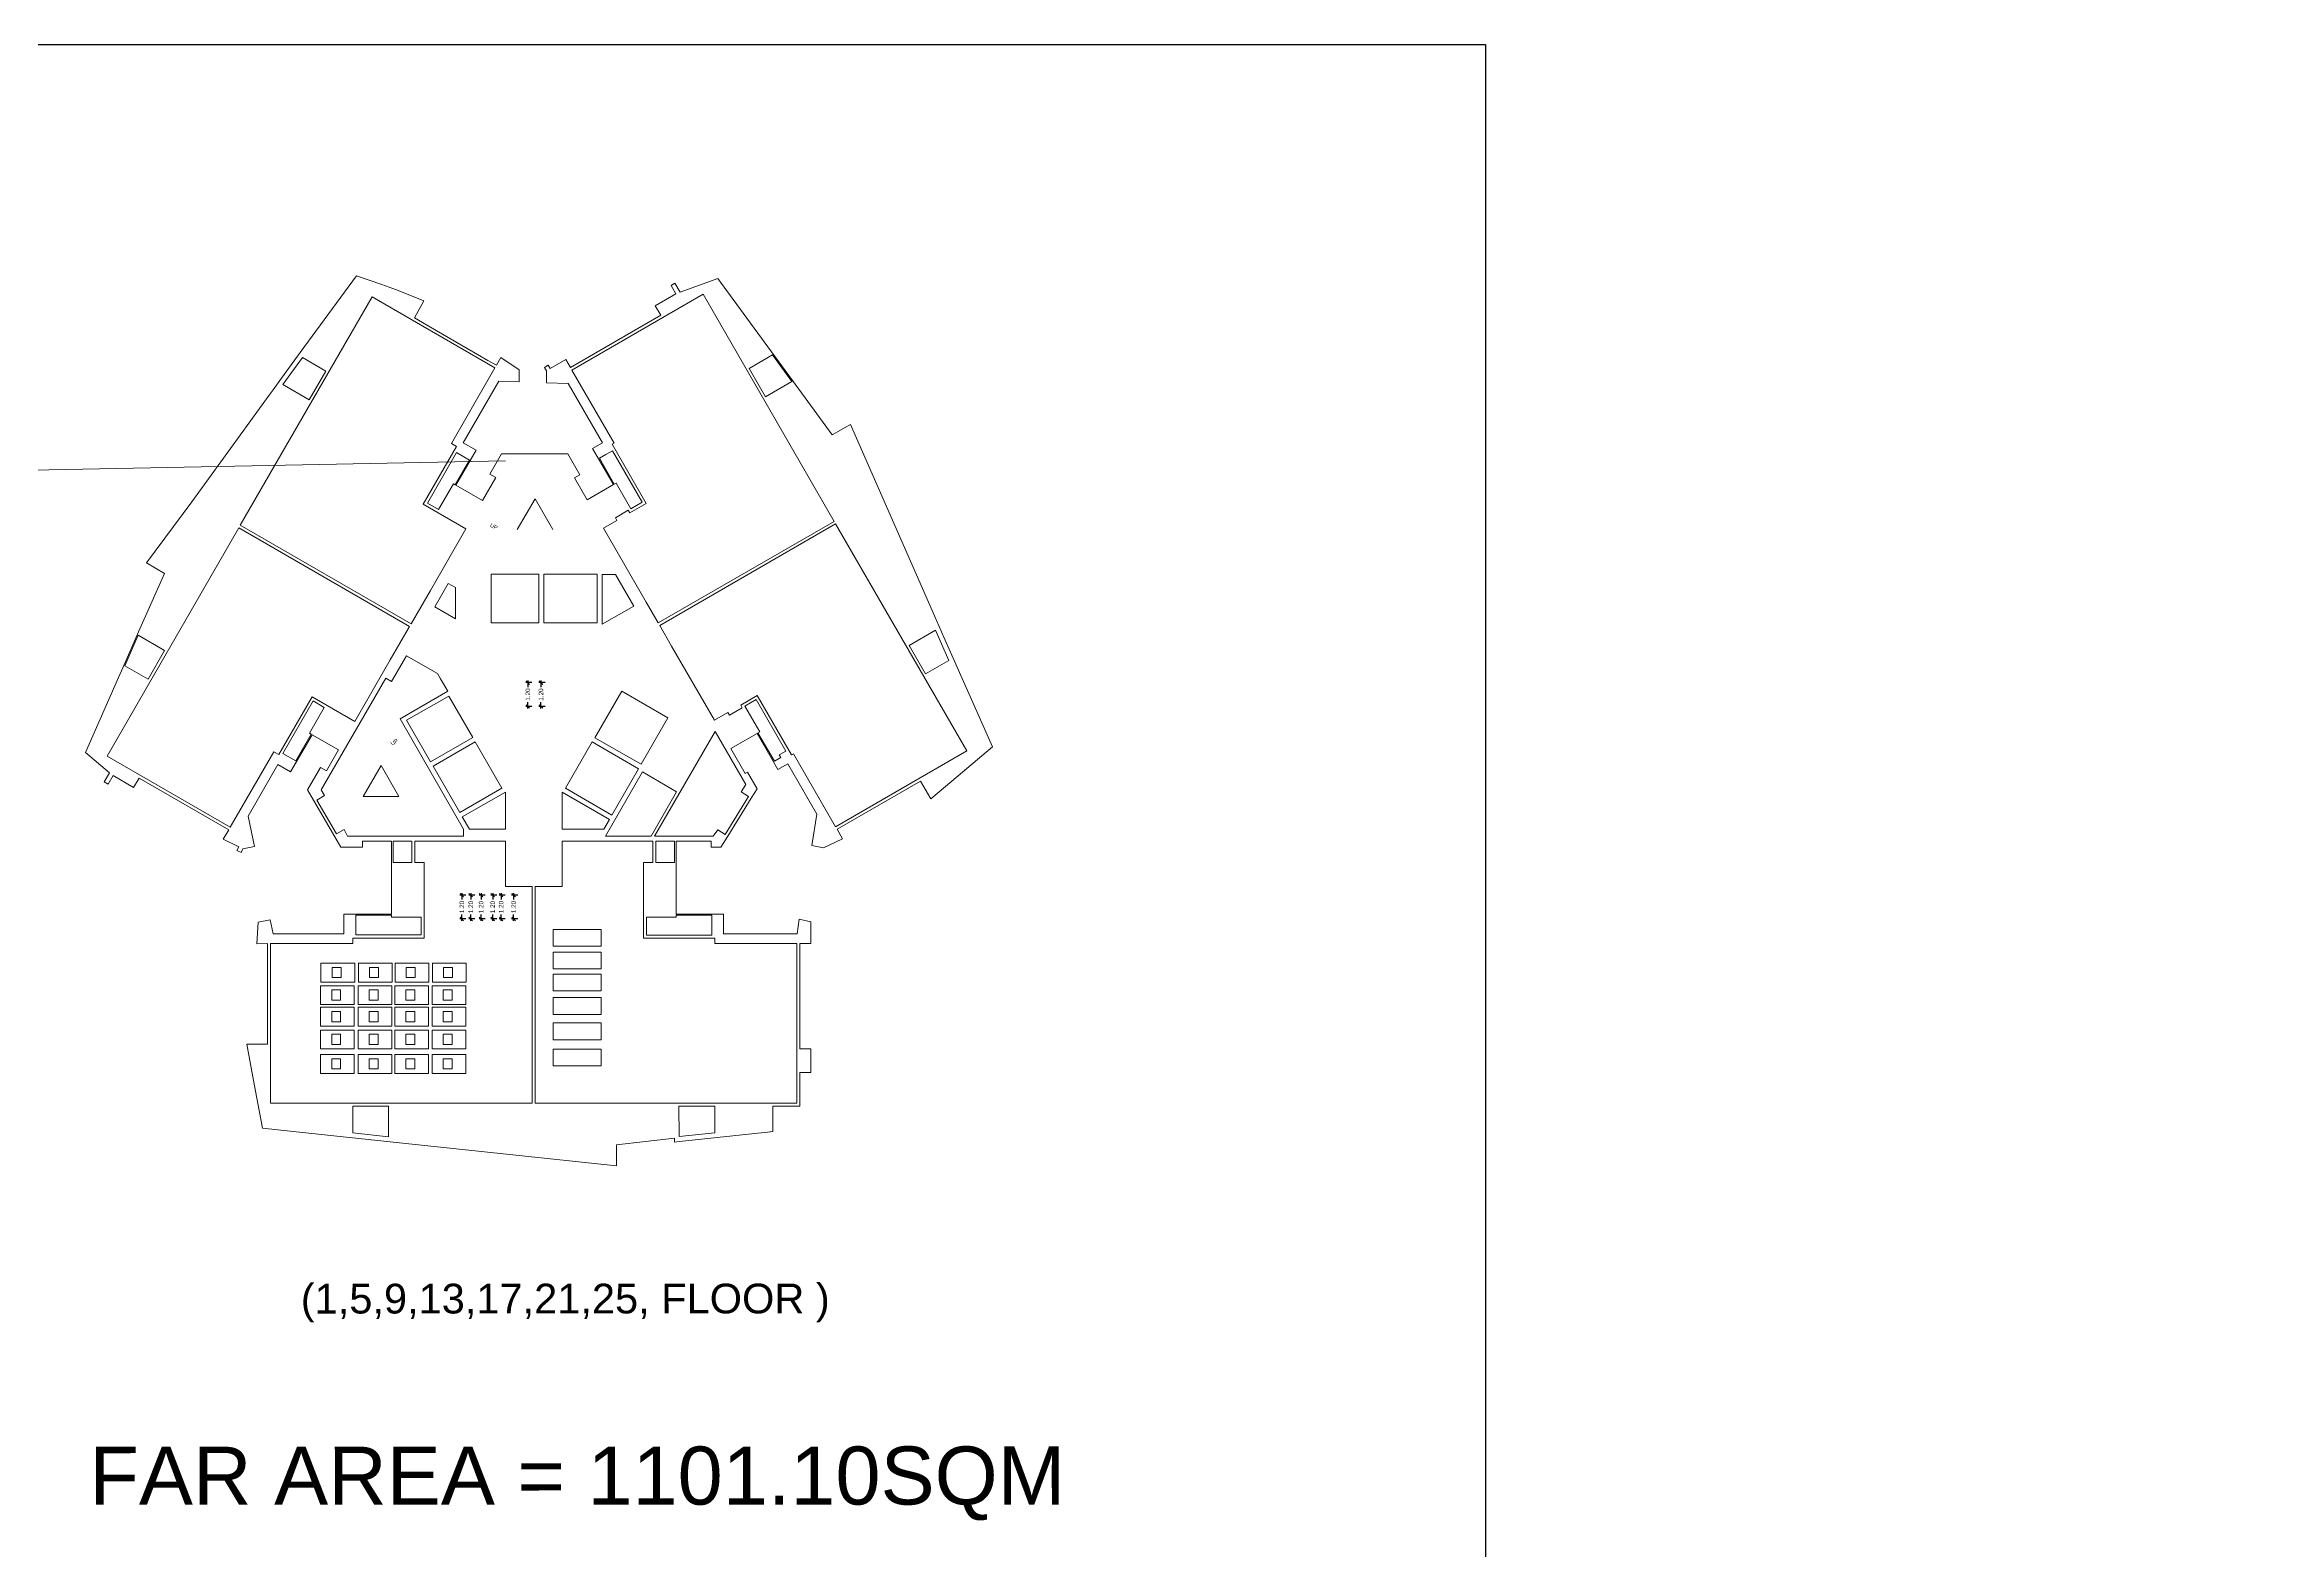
# Model space of a CAD drawing. Header units: metres. Extents: x 256329 to 886268, y -249371 to 355.
# Drawn here: x 281787.7 to 281900.1, y -54.1 to 21.8 of the extents above; entities that cross this region are included whole.
import ezdxf

# ---------------------------------------------------------------- set-up
doc = ezdxf.new("R2010")
doc.units = ezdxf.units.M
doc.header["$MEASUREMENT"] = 0
doc.header["$PDMODE"] = 35
doc.linetypes.add('CONTINOUS', pattern=[0])
doc.linetypes.add('DASHED', pattern=[0.75, 0.5, -0.25])
doc.layers.get('0').update_dxf_attribs({"lineweight": 18})
doc.layers.get('Defpoints').update_dxf_attribs({"lineweight": 20})
doc.layers.add('A_TEXT', color=4, linetype='Continuous', lineweight=0, transparency=0.3)
doc.layers.add('BLK_1_FLR_6_BATH', color=3, linetype='Continuous', plot=False)
for name, color, linetype, true_color in [('BLK_1_FLR_6_BLT_UP_AREA', 7, 'Continuous', 0x995f4c), ('BLK_1_FLR_6_BLT_UP_AREA_DEDUCT', 7, 'Continuous', 0x995f4c), ('SPA COMMENT', 7, 'Continuous', 0xeb0505)]:
    doc.layers.add(name, color=color, linetype=linetype, true_color=true_color)
for name, color, linetype in [('BLK_1_FLR_6_CARPET_AREA', 34, 'Continuous'), ('BLK_1_FLR_6_EXIT_WIDTH_STAIR', 7, 'Continuous'), ('BLK_1_FLR_6_FAR_AREA_DEDUCT', 7, 'Continuous'), ('BLK_1_FLR_6_LIFT_3', 7, 'Continuous'), ('BLK_1_FLR_6_LIFT_5', 7, 'Continuous'), ('BLK_1_FLR_6_LIFT_6', 7, 'Continuous'), ('BLK_1_FLR_6_WATER_CLOSET', 2, 'Continuous')]:
    doc.layers.add(name, color=color, linetype=linetype)
for name, color, linetype, lineweight in [('BLK_1_FLR_6_EXIT_WIDTH_DOOR', 7, 'Continuous', 0), ('BLK_1_FLR_6_LIFT_1', 1, 'Continuous', 0), ('BLK_1_FLR_6_LIFT_2', 1, 'DASHED', 9), ('BLK_1_FLR_6_LIFT_4', 7, 'Continuous', 0), ('BLK_1_FLR_6_UNITFA', 7, 'Continuous', 0)]:
    doc.layers.add(name, color=color, linetype=linetype, lineweight=lineweight)
doc.styles.add('Arial', font='arial.ttf')
doc.styles.get("Standard").update_dxf_attribs({"font": 'arial.ttf'})
doc.dimstyles.new('METRIC DIM', dxfattribs={"dimtxt": 0.23, "dimasz": 0.18, "dimexe": 0.1, "dimexo": 0.1, "dimgap": 0.09, "dimtad": 0, "dimzin": 0, "dimdsep": 46, "dimtxsty": 'Standard', "dimblk": 'OBLIQUE', "dimcen": 0, "dimdle": 0.1, "dimclrd": 147, "dimclre": 147, "dimclrt": 7, "dimadec": 0, "dimazin": 0, "dimtfac": 1, "dimtofl": 0, "dimtmove": 0, "dimatfit": 2, "dimfxl": 0.125, "dimtolj": 1, "dimtzin": 0, "dimarcsym": 0})

# ---------------------------------------------------------------- blocks, each defined once
blk = doc.blocks.new('_Oblique')
at = {"color": 0, "linetype": 'ByBlock', "lineweight": -2}
blk.add_line((-0.5, -0.5), (0.5, 0.5), dxfattribs=at)
blk = doc.blocks.new('*D177')
at = {"layer": 'BLK_1_FLR_6_EXIT_WIDTH_STAIR', "color": 147, "lineweight": -2, "transparency": 16777216}
for p, q in [((281812.238541, -10.333106), (281811.931478, -10.333106)), ((281812.031478, -10.233106), (281812.031478, -10.556406)), ((281812.238541, -11.534706), (281811.931478, -11.534706)), ((281812.031478, -11.634706), (281812.031478, -11.311406))]:
    blk.add_line(p, q, dxfattribs=at)
at = {"layer": 'Defpoints', "color": 0, "transparency": 16777216}
for p in [(281812.338541, -10.333106), (281812.031478, -11.534706), (281812.338541, -11.534706)]:
    blk.add_point(p, dxfattribs=at)
at = {"layer": 'BLK_1_FLR_6_EXIT_WIDTH_STAIR', "color": 147, "lineweight": -2, "transparency": 16777216, "xscale": 0.18, "yscale": 0.18, "zscale": 0.18}
for p, rotation in [((281812.031478, -10.333106), 90), ((281812.031478, -11.534706), 270)]:
    blk.add_blockref('_Oblique', p, dxfattribs=dict(at, rotation=rotation))
at = {"layer": 'BLK_1_FLR_6_EXIT_WIDTH_STAIR', "color": 7, "transparency": 16777216, "insert": (281812.031478, -10.933906), "char_height": 0.23, "attachment_point": 5, "rotation": 90}
blk.add_mtext('\\A1;1.20', dxfattribs=at)
blk = doc.blocks.new('*D178')
at = {"layer": 'BLK_1_FLR_6_EXIT_WIDTH_DOOR', "color": 147, "lineweight": -2, "transparency": 16777216}
for p, q in [((281811.518799, -21.046739), (281811.211736, -21.046739)), ((281811.311736, -20.946739), (281811.311736, -21.270039)), ((281811.518799, -22.248339), (281811.211736, -22.248339)), ((281811.311736, -22.348339), (281811.311736, -22.025039))]:
    blk.add_line(p, q, dxfattribs=at)
at = {"layer": 'Defpoints', "color": 0, "transparency": 16777216}
for p in [(281811.618799, -21.046739), (281811.311736, -22.248339), (281811.618799, -22.248339)]:
    blk.add_point(p, dxfattribs=at)
at = {"layer": 'BLK_1_FLR_6_EXIT_WIDTH_DOOR', "color": 147, "lineweight": -2, "transparency": 16777216, "xscale": 0.18, "yscale": 0.18, "zscale": 0.18}
for p, rotation in [((281811.311736, -21.046739), 90), ((281811.311736, -22.248339), 270)]:
    blk.add_blockref('_Oblique', p, dxfattribs=dict(at, rotation=rotation))
at = {"layer": 'BLK_1_FLR_6_EXIT_WIDTH_DOOR', "color": 7, "transparency": 16777216, "insert": (281811.311736, -21.647539), "char_height": 0.23, "attachment_point": 5, "rotation": 90}
blk.add_mtext('\\A1;1.20', dxfattribs=at)
blk = doc.blocks.new('*D179')
at = {"layer": 'BLK_1_FLR_6_EXIT_WIDTH_DOOR', "color": 147, "lineweight": -2, "transparency": 16777216}
for p, q in [((281810.892948, -21.046739), (281810.585885, -21.046739)), ((281810.685885, -20.946739), (281810.685885, -21.270039)), ((281810.892948, -22.248339), (281810.585885, -22.248339)), ((281810.685885, -22.348339), (281810.685885, -22.025039))]:
    blk.add_line(p, q, dxfattribs=at)
at = {"layer": 'Defpoints', "color": 0, "transparency": 16777216}
for p in [(281810.992948, -21.046739), (281810.685885, -22.248339), (281810.992948, -22.248339)]:
    blk.add_point(p, dxfattribs=at)
at = {"layer": 'BLK_1_FLR_6_EXIT_WIDTH_DOOR', "color": 147, "lineweight": -2, "transparency": 16777216, "xscale": 0.18, "yscale": 0.18, "zscale": 0.18}
for p, rotation in [((281810.685885, -21.046739), 90), ((281810.685885, -22.248339), 270)]:
    blk.add_blockref('_Oblique', p, dxfattribs=dict(at, rotation=rotation))
at = {"layer": 'BLK_1_FLR_6_EXIT_WIDTH_DOOR', "color": 7, "transparency": 16777216, "insert": (281810.685885, -21.647539), "char_height": 0.23, "attachment_point": 5, "rotation": 90}
blk.add_mtext('\\A1;1.20', dxfattribs=at)
blk = doc.blocks.new('*D180')
at = {"layer": 'BLK_1_FLR_6_EXIT_WIDTH_DOOR', "color": 147, "lineweight": -2, "transparency": 16777216}
for p, q in [((281810.465966, -21.046739), (281810.158902, -21.046739)), ((281810.258902, -20.946739), (281810.258902, -21.270039)), ((281810.465966, -22.248339), (281810.158902, -22.248339)), ((281810.258902, -22.348339), (281810.258902, -22.025039))]:
    blk.add_line(p, q, dxfattribs=at)
at = {"layer": 'Defpoints', "color": 0, "transparency": 16777216}
for p in [(281810.565966, -21.046739), (281810.258902, -22.248339), (281810.565966, -22.248339)]:
    blk.add_point(p, dxfattribs=at)
at = {"layer": 'BLK_1_FLR_6_EXIT_WIDTH_DOOR', "color": 147, "lineweight": -2, "transparency": 16777216, "xscale": 0.18, "yscale": 0.18, "zscale": 0.18}
for p, rotation in [((281810.258902, -21.046739), 90), ((281810.258902, -22.248339), 270)]:
    blk.add_blockref('_Oblique', p, dxfattribs=dict(at, rotation=rotation))
at = {"layer": 'BLK_1_FLR_6_EXIT_WIDTH_DOOR', "color": 7, "transparency": 16777216, "insert": (281810.258902, -21.647539), "char_height": 0.23, "attachment_point": 5, "rotation": 90}
blk.add_mtext('\\A1;1.20', dxfattribs=at)
blk = doc.blocks.new('*D181')
at = {"layer": 'BLK_1_FLR_6_EXIT_WIDTH_DOOR', "color": 147, "lineweight": -2, "transparency": 16777216}
for p, q in [((281809.881058, -21.046739), (281809.573995, -21.046739)), ((281809.673995, -20.946739), (281809.673995, -21.270039)), ((281809.881058, -22.248339), (281809.573995, -22.248339)), ((281809.673995, -22.348339), (281809.673995, -22.025039))]:
    blk.add_line(p, q, dxfattribs=at)
at = {"layer": 'Defpoints', "color": 0, "transparency": 16777216}
for p in [(281809.981058, -21.046739), (281809.673995, -22.248339), (281809.981058, -22.248339)]:
    blk.add_point(p, dxfattribs=at)
at = {"layer": 'BLK_1_FLR_6_EXIT_WIDTH_DOOR', "color": 147, "lineweight": -2, "transparency": 16777216, "xscale": 0.18, "yscale": 0.18, "zscale": 0.18}
for p, rotation in [((281809.673995, -21.046739), 90), ((281809.673995, -22.248339), 270)]:
    blk.add_blockref('_Oblique', p, dxfattribs=dict(at, rotation=rotation))
at = {"layer": 'BLK_1_FLR_6_EXIT_WIDTH_DOOR', "color": 7, "transparency": 16777216, "insert": (281809.673995, -21.647539), "char_height": 0.23, "attachment_point": 5, "rotation": 90}
blk.add_mtext('\\A1;1.20', dxfattribs=at)
blk = doc.blocks.new('*D182')
at = {"layer": 'BLK_1_FLR_6_EXIT_WIDTH_DOOR', "color": 147, "lineweight": -2, "transparency": 16777216}
for p, q in [((281809.36049, -21.046739), (281809.053427, -21.046739)), ((281809.153427, -20.946739), (281809.153427, -21.270039)), ((281809.36049, -22.248339), (281809.053427, -22.248339)), ((281809.153427, -22.348339), (281809.153427, -22.025039))]:
    blk.add_line(p, q, dxfattribs=at)
at = {"layer": 'Defpoints', "color": 0, "transparency": 16777216}
for p in [(281809.46049, -21.046739), (281809.153427, -22.248339), (281809.46049, -22.248339)]:
    blk.add_point(p, dxfattribs=at)
at = {"layer": 'BLK_1_FLR_6_EXIT_WIDTH_DOOR', "color": 147, "lineweight": -2, "transparency": 16777216, "xscale": 0.18, "yscale": 0.18, "zscale": 0.18}
for p, rotation in [((281809.153427, -21.046739), 90), ((281809.153427, -22.248339), 270)]:
    blk.add_blockref('_Oblique', p, dxfattribs=dict(at, rotation=rotation))
at = {"layer": 'BLK_1_FLR_6_EXIT_WIDTH_DOOR', "color": 7, "transparency": 16777216, "insert": (281809.153427, -21.647539), "char_height": 0.23, "attachment_point": 5, "rotation": 90}
blk.add_mtext('\\A1;1.20', dxfattribs=at)
blk = doc.blocks.new('*D183')
at = {"layer": 'BLK_1_FLR_6_EXIT_WIDTH_DOOR', "color": 147, "lineweight": -2, "transparency": 16777216}
for p, q in [((281808.910111, -21.046739), (281808.603048, -21.046739)), ((281808.703048, -20.946739), (281808.703048, -21.270039)), ((281808.910111, -22.248339), (281808.603048, -22.248339)), ((281808.703048, -22.348339), (281808.703048, -22.025039))]:
    blk.add_line(p, q, dxfattribs=at)
at = {"layer": 'Defpoints', "color": 0, "transparency": 16777216}
for p in [(281809.010111, -21.046739), (281808.703048, -22.248339), (281809.010111, -22.248339)]:
    blk.add_point(p, dxfattribs=at)
at = {"layer": 'BLK_1_FLR_6_EXIT_WIDTH_DOOR', "color": 147, "lineweight": -2, "transparency": 16777216, "xscale": 0.18, "yscale": 0.18, "zscale": 0.18}
for p, rotation in [((281808.703048, -21.046739), 90), ((281808.703048, -22.248339), 270)]:
    blk.add_blockref('_Oblique', p, dxfattribs=dict(at, rotation=rotation))
at = {"layer": 'BLK_1_FLR_6_EXIT_WIDTH_DOOR', "color": 7, "transparency": 16777216, "insert": (281808.703048, -21.647539), "char_height": 0.23, "attachment_point": 5, "rotation": 90}
blk.add_mtext('\\A1;1.20', dxfattribs=at)
blk = doc.blocks.new('*D184')
at = {"layer": 'BLK_1_FLR_6_EXIT_WIDTH_STAIR', "color": 147, "lineweight": -2, "transparency": 16777216}
for p, q in [((281812.899487, -10.333106), (281812.592423, -10.333106)), ((281812.692423, -10.233106), (281812.692423, -10.556406)), ((281812.899487, -11.534706), (281812.592423, -11.534706)), ((281812.692423, -11.634706), (281812.692423, -11.311406))]:
    blk.add_line(p, q, dxfattribs=at)
at = {"layer": 'Defpoints', "color": 0, "transparency": 16777216}
for p in [(281812.999487, -10.333106), (281812.692423, -11.534706), (281812.999487, -11.534706)]:
    blk.add_point(p, dxfattribs=at)
at = {"layer": 'BLK_1_FLR_6_EXIT_WIDTH_STAIR', "color": 147, "lineweight": -2, "transparency": 16777216, "xscale": 0.18, "yscale": 0.18, "zscale": 0.18}
for p, rotation in [((281812.692423, -10.333106), 90), ((281812.692423, -11.534706), 270)]:
    blk.add_blockref('_Oblique', p, dxfattribs=dict(at, rotation=rotation))
at = {"layer": 'BLK_1_FLR_6_EXIT_WIDTH_STAIR', "color": 7, "transparency": 16777216, "insert": (281812.692423, -10.933906), "char_height": 0.23, "attachment_point": 5, "rotation": 90}
blk.add_mtext('\\A1;1.20', dxfattribs=at)

msp = doc.modelspace()

# ---------------------------------------------------------------- linework, layer by layer
at = {"ltscale": 0.05}
msp.add_line((281810.90016, 0.854796, 0.042641), (281736.472745, -0.607164), dxfattribs=at)
at = {"color": 5, "linetype": 'CONTINOUS', "elevation": 0.042641}
for points in [[(281811.495006, -2.620135), (281812.398196, -1.059451)], [(281813.295006, -2.620135), (281812.398196, -1.059451)], [(281803.727618, -16.069671), (281804.630808, -14.508988)], [(281805.527618, -16.069671), (281804.630808, -14.508988)], [(281803.727618, -16.069671), (281805.527618, -16.069671)]]:
    msp.add_lwpolyline(points, close=True, dxfattribs=at)
at = {"layer": 'BLK_1_FLR_6_BATH', "color": 3, "linetype": 'ByBlock', "lineweight": 9}
for points in [[(281803.29901, -25.434013), (281801.59721, -25.434013), (281801.59721, -24.480177), (281803.29901, -24.480177)], [(281805.19411, -25.434013), (281803.49231, -25.434013), (281803.49231, -24.480177), (281805.19411, -24.480177)], [(281807.042418, -25.434013), (281805.340618, -25.434013), (281805.340618, -24.480177), (281807.042418, -24.480177)], [(281808.925821, -25.434013), (281807.224021, -25.434013), (281807.224021, -24.480177), (281808.925821, -24.480177)], [(281803.281462, -26.567094), (281801.579662, -26.567094), (281801.579662, -25.613258), (281803.281462, -25.613258)], [(281805.176563, -26.567094), (281803.474763, -26.567094), (281803.474763, -25.613258), (281805.176563, -25.613258)], [(281807.024871, -26.567094), (281805.323071, -26.567094), (281805.323071, -25.613258), (281807.024871, -25.613258)], [(281808.908274, -26.567094), (281807.206474, -26.567094), (281807.206474, -25.613258), (281808.908274, -25.613258)], [(281803.281462, -27.652964), (281801.579662, -27.652964), (281801.579662, -26.699127), (281803.281462, -26.699127)], [(281805.176563, -27.652964), (281803.474763, -27.652964), (281803.474763, -26.699127), (281805.176563, -26.699127)], [(281807.024871, -27.652964), (281805.323071, -27.652964), (281805.323071, -26.699127), (281807.024871, -26.699127)], [(281808.908274, -27.652964), (281807.206474, -27.652964), (281807.206474, -26.699127), (281808.908274, -26.699127)], [(281803.281462, -28.802569), (281801.579662, -28.802569), (281801.579662, -27.848733), (281803.281462, -27.848733)], [(281805.176563, -28.802569), (281803.474763, -28.802569), (281803.474763, -27.848733), (281805.176563, -27.848733)], [(281807.024871, -28.802569), (281805.323071, -28.802569), (281805.323071, -27.848733), (281807.024871, -27.848733)], [(281808.908274, -28.802569), (281807.206474, -28.802569), (281807.206474, -27.848733), (281808.908274, -27.848733)], [(281803.281462, -30.034795), (281801.579662, -30.034795), (281801.579662, -29.080959), (281803.281462, -29.080959)], [(281805.176563, -30.034795), (281803.474763, -30.034795), (281803.474763, -29.080959), (281805.176563, -29.080959)], [(281807.024871, -30.034795), (281805.323071, -30.034795), (281805.323071, -29.080959), (281807.024871, -29.080959)], [(281808.908274, -30.034795), (281807.206474, -30.034795), (281807.206474, -29.080959), (281808.908274, -29.080959)]]:
    msp.add_lwpolyline(points, close=True, dxfattribs=at)
at = {"layer": 'BLK_1_FLR_6_BLT_UP_AREA', "color": 14, "linetype": 'ByBlock', "lineweight": 9, "elevation": 0.042641}
msp.add_lwpolyline([(281812.867168, 5.551707), (281813.058348, 5.680652), (281813.163958, 5.498453), (281813.948812, 5.954492), (281814.175936, 5.558898), (281818.733897, 8.190766), (281818.458893, 8.667084), (281819.495836, 9.268131), (281819.253399, 9.688085), (281819.446696, 9.813284), (281819.716902, 9.345276), (281821.608704, 10.034392), (281822.381963, 8.97951), (281824.31614, 6.3409), (281825.374011, 4.896018), (281827.381821, 2.156177), (281828.292803, 2.682144), (281832.539613, -6.961915), (281833.011115, -8.032647), (281835.452959, -13.577817), (281833.401318, -15.309481), (281833.401318, -15.309481), (281832.3484, -16.200108), (281831.825364, -15.295853), (281827.621951, -17.727174), (281827.897053, -18.203628), (281826.944761, -18.663694), (281826.356596, -18.545205), (281826.600272, -16.961961), (281825.135953, -14.426312), (281824.641043, -14.712156), (281824.347228, -14.203259), (281823.591349, -12.894882), (281822.266595, -13.659785), (281822.992521, -14.916985), (281823.112581, -14.847735), (281823.595878, -15.68564), (281823.291032, -16.157846), (281822.113097, -18.074131), (281821.753555, -18.631385), (281821.279141, -18.631384), (281821.279141, -18.322495), (281819.506842, -18.320226), (281819.506841, -19.556375), (281819.506837, -22.000363), (281821.900929, -22.000371), (281821.900919, -22.993839), (281825.607157, -22.997042), (281825.717264, -22.258631), (281826.30569, -22.398439, 0.002853), (281826.301391, -23.493399), (281825.751403, -23.493399), (281825.751399, -28.789786), (281826.301386, -28.789775), (281826.301391, -29.990236), (281825.751353, -29.990236), (281825.751403, -31.691748), (281824.3872, -31.691748), (281824.3872, -32.967034), (281824.237328, -32.984367), (281824.25856, -32.980736), (281819.677516, -33.473479), (281819.426797, -33.500277), (281819.426156, -33.299233), (281816.506156, -33.629282), (281816.506219, -34.691749), (281804.769035, -33.451082), (281800.205022, -32.968646), (281798.644151, -32.803654), (281798.199793, -30.393511), (281797.86424, -28.566511), (281798.908578, -28.566515), (281798.908548, -23.493399), (281798.36549, -23.494405), (281798.438735, -22.415437), (281799.042579, -22.286325), (281799.193552, -22.992424), (281802.75814, -22.992462), (281802.75814, -22.000441), (281805.153066, -22.003974), (281805.153695, -19.404235), (281805.153695, -18.320807), (281803.695681, -18.320808), (281803.695858, -18.626868), (281802.59573, -18.627033), (281800.921425, -15.735659), (281801.56894, -14.612168), (281801.872181, -14.786939), (281802.482725, -13.727593), (281801.148169, -12.957319), (281800.070331, -14.823515), (281799.431331, -14.455758), (281797.925094, -17.065369), (281798.243248, -18.592722), (281797.663874, -18.718115), (281797.568441, -18.889889), (281797.361344, -18.788582), (281797.457684, -18.617459), (281796.674242, -18.233743), (281796.950113, -17.755777), (281792.427867, -15.145639), (281792.152929, -15.621988), (281791.114627, -15.0225), (281790.870222, -15.445969), (281790.665393, -15.340655), (281790.931567, -14.87956), (281789.72388, -13.857623), (281791.390476, -10.081816), (281791.606946, -9.592332), (281792.407117, -7.779303), (281793.70915, -4.828323), (281792.79879, -4.299211), (281795.087762, -1.20927), (281798.979685, 4.155811), (281799.185676, 4.43758), (281799.613503, 5.022796), (281800.558767, 6.315803), (281803.386845, 10.184273), (281804.662829, 9.74679), (281805.410663, 9.4687), (281806.790375, 8.919024), (281806.309012, 8.052131), (281807.415752, 7.413415), (281810.021681, 5.909174), (281810.444554, 5.666173), (281810.673996, 6.063728), (281811.590672, 5.435318), (281811.590672, 4.835318), (281810.568171, 4.862874), (281808.774788, 1.758295), (281809.42503, 1.382872), (281808.407001, -0.37888), (281809.744194, -1.151013), (281810.411489, 0.008548), (281810.108354, 0.183535), (281810.695299, 1.200317), (281814.045164, 1.200243), (281814.654842, 0.143295), (281814.386702, -0.011376), (281815.021941, -1.111634), (281816.346747, -0.346754), (281815.646326, 0.864372), (281815.297241, 1.472459), (281815.792463, 1.758378), (281814.065586, 4.747856), (281812.968752, 4.777964), (281812.967127, 5.379391)], format="xyb", close=True, dxfattribs=at)
at = {"layer": 'BLK_1_FLR_6_BLT_UP_AREA_DEDUCT', "color": 14, "linetype": 'ByBlock', "lineweight": 9}
for points, elevation in [([(281801.846176, 5.375528), (281800.675211, 6.05187), (281799.683788, 4.695848), (281801.01108, 3.929297)], 0.042641), ([(281824.364852, 6.188565), (281823.194404, 5.512569), (281824.019488, 4.083108), (281825.348457, 4.846299)], 0.042641), ([(281809.090847, 0.882992), (281808.433242, 1.263903), (281806.965469, -1.278708), (281807.528002, -1.603712), (281808.279198, -0.302823), (281808.366236, -0.353081)], 0.042641), ([(281816.294637, 1.357433), (281815.961042, 1.16807), (281815.963315, 1.164048), (281815.640067, 0.97742), (281816.389907, -0.321883), (281816.476804, -0.271679), (281817.226652, -1.570804), (281817.797159, -1.241417)], 0.042641), ([(281808.376804, -5.539748), (281808.016907, -5.331862), (281807.335421, -6.509346), (281808.380662, -7.113041)], 0.042641), ([(281810.183006, -7.319924), (281812.583619, -7.319924), (281812.583619, -4.870525), (281810.183006, -4.870525)], 0.042641), ([(281812.832393, -7.321263), (281815.533006, -7.321263), (281815.533006, -4.871938), (281812.832393, -4.871938)], 0.042641), ([(281817.370014, -6.477159), (281816.444462, -4.875366), (281815.784033, -4.8752), (281815.783406, -7.382475)], 0.042641), ([(281833.260018, -9.218132), (281832.589667, -7.695821), (281831.264647, -8.464913), (281832.089737, -9.893984)], 0.042641), ([(281793.716728, -8.707677), (281792.390141, -7.940574), (281791.711391, -9.478521), (281792.881754, -10.154129)], 0.042641), ([(281808.046221, -11.018256), (281805.919128, -12.231691), (281807.128513, -14.328509), (281809.261493, -13.096904)], 0.159639), ([(281816.762124, -10.771157), (281819.088328, -12.114039), (281817.738443, -14.452374), (281815.409679, -13.108014)], 0.124096), ([(281825.036995, -13.790577), (281823.541907, -11.191594), (281822.971397, -11.520974), (281823.721545, -12.819915), (281823.634614, -12.870061), (281824.459623, -14.298617), (281824.783853, -14.111859), (281824.707849, -13.980231)], 0.042641), ([(281801.767874, -11.582936), (281801.205141, -11.258277), (281799.677827, -13.903717), (281800.327803, -14.278942), (281801.103488, -12.933937), (281801.016885, -12.883946)], 0.042641), ([(281810.726481, -15.655868), (281809.37452, -13.318733), (281807.253207, -14.544511), (281808.605168, -16.881646)], 0.042641), ([(281817.618567, -14.671838), (281815.280232, -13.321953), (281813.930347, -15.660288), (281816.268682, -17.010173)], 0.042641), ([(281823.161349, -16.075661), (281822.786233, -15.837402), (281823.025782, -15.47488), (281821.476996, -12.792031), (281818.42107, -18.071539), (281821.37089, -18.072277), (281821.603984, -17.749992), (281821.983898, -17.99116)], 0.042641), ([(281819.533503, -15.844971), (281817.81063, -14.829083), (281815.939447, -18.068618), (281818.24787, -18.070759)], 0.124096), ([(281810.898167, -15.849762), (281808.723962, -17.104243), (281809.083598, -17.720946), (281810.897685, -17.721412)], 0.042641), ([(281816.143692, -17.226685), (281813.756164, -15.848402), (281813.755986, -17.722266), (281815.857487, -17.722465)], 0.042641), ([(281805.232556, -18.318593), (281806.183408, -18.318593), (281806.183408, -19.404743), (281805.232556, -19.404743)], 0.085282), ([(281819.427611, -19.405361), (281818.476763, -19.405367), (281818.476762, -18.320225), (281819.426699, -18.320225)], 0.042641), ([(281806.653695, -22.151418), (281806.653695, -23.053487), (281803.351576, -23.05312), (281803.351826, -22.051687), (281805.153884, -22.051435), (281805.153884, -22.151418)], 0.042641), ([(281821.301383, -22.061742), (281819.506018, -22.061618), (281819.506018, -22.151419), (281818.006206, -22.151419), (281818.006206, -23.062741), (281821.301314, -23.063325)], 0.042641), ([(281805.00744, -31.691784), (281803.208498, -31.69175), (281803.208357, -33.034723), (281805.002846, -33.226063)], 0.042641), ([(281821.451403, -31.691748), (281819.652459, -31.69164), (281819.656851, -33.224431), (281821.451544, -33.034724)], 0.042641)]:
    msp.add_lwpolyline(points, close=True, dxfattribs=dict(at, elevation=elevation))
at = {"layer": 'BLK_1_FLR_6_CARPET_AREA', "color": 14, "linetype": 'ByBlock', "lineweight": 9}
for points in [[(281807.119524, -5.681779), (281806.146333, -7.371615), (281797.531561, -2.399393), (281804.175403, 9.111564), (281810.372494, 5.533779), (281808.176267, 1.722065), (281808.437057, 1.571543), (281806.760193, -1.333719), (281808.910145, -2.574599), (281807.119524, -5.681779)], [(281818.00418, -6.278645), (281818.60964, -7.319523), (281827.474826, -2.200886), (281820.864598, 9.247541), (281814.250946, 5.428169), (281816.375941, 1.748513), (281816.277936, 1.691929), (281818.002954, -1.295838), (281817.1718, -1.775711), (281817.0968, -1.645807), (281816.447287, -2.020824), (281816.522279, -2.150714), (281815.846247, -2.541002), (281818.00418, -6.278645)], [(281805.096331, -9.191624), (281806.071703, -7.501721), (281797.456593, -2.52928), (281790.812899, -14.040295), (281797.024865, -17.624748), (281799.223518, -13.814415), (281799.47341, -13.958641), (281801.150258, -11.053379), (281803.306153, -12.297729), (281805.096332, -9.191623)], [(281819.281118, -8.490361), (281818.684962, -7.448931), (281827.549826, -2.33079), (281834.159359, -13.779617), (281827.544866, -17.597532), (281825.420682, -13.917408), (281825.322676, -13.973991), (281823.597698, -10.986202), (281822.76654, -11.466067), (281822.84154, -11.595971), (281822.19201, -11.970958), (281822.117018, -11.841068), (281821.441003, -12.231385), (281819.281118, -8.490361)], [(281811.053842, -20.604237), (281812.255084, -20.604244), (281812.255176, -31.541728), (281808.383892, -31.541728), (281799.058657, -31.54172), (281799.058646, -23.493138), (281803.208726, -23.49061), (281803.208726, -23.212741), (281806.803842, -23.212741), (281806.803842, -22.001419), (281806.803842, -19.554237), (281806.803842, -19.404237), (281806.333286, -19.4042), (281806.333285, -18.320224), (281810.903819, -18.320222), (281810.903819, -20.604237), (281811.053842, -20.60421)], [(281813.606254, -20.604237), (281812.405012, -20.604244), (281812.40492, -31.541728), (281816.276204, -31.541728), (281825.601439, -31.54172), (281825.60145, -23.493138), (281821.45137, -23.49061), (281821.45137, -23.212741), (281817.856254, -23.212741), (281817.856254, -22.001419), (281817.856254, -19.554237), (281817.856254, -19.404237), (281818.32681, -19.4042), (281818.326811, -18.320224), (281813.756277, -18.320222), (281813.756277, -20.604237), (281813.606254, -20.60421)]]:
    msp.add_lwpolyline(points, close=True, dxfattribs=at)
at = {"layer": 'BLK_1_FLR_6_FAR_AREA_DEDUCT', "color": 14, "linetype": 'ByBlock', "lineweight": 9, "elevation": 0.042641}
msp.add_lwpolyline([(281807.994664, -10.769066), (281807.635279, -10.149752), (281807.477894, -9.878196), (281805.917376, -8.978982), (281805.16413, -10.27272), (281804.864445, -10.099766), (281801.611313, -15.736817), (281801.77672, -16.023091), (281801.388972, -16.252393), (281802.381111, -17.955361), (281802.771101, -17.730843), (281802.941055, -18.069671), (281808.783186, -18.071132), (281808.783273, -17.721132), (281805.58655, -12.157998)], close=True, dxfattribs=at)
at = {"layer": 'BLK_1_FLR_6_LIFT_1', "color": 1, "linetype": 'ByBlock', "lineweight": 9, "elevation": 0.042641}
msp.add_lwpolyline([(281812.832393, -7.321263), (281815.533006, -7.321263), (281815.533006, -4.871938), (281812.832393, -4.871938)], close=True, dxfattribs=at)
at = {"layer": 'BLK_1_FLR_6_LIFT_2', "color": 1, "linetype": 'ByBlock', "lineweight": 9, "elevation": 0.042641}
msp.add_lwpolyline([(281810.183006, -7.319924), (281812.583619, -7.319924), (281812.583619, -4.870525), (281810.183006, -4.870525)], close=True, dxfattribs=at)
at = {"layer": 'BLK_1_FLR_6_LIFT_3', "color": 1, "linetype": 'ByBlock', "lineweight": 9, "elevation": 0.159639}
msp.add_lwpolyline([(281808.046221, -11.018256), (281805.919128, -12.231691), (281807.128513, -14.328509), (281809.261493, -13.096904)], close=True, dxfattribs=at)
at = {"layer": 'BLK_1_FLR_6_LIFT_4', "color": 1, "linetype": 'ByBlock', "lineweight": 9, "elevation": 0.042641}
msp.add_lwpolyline([(281810.726481, -15.655868), (281809.37452, -13.318733), (281807.253207, -14.544511), (281808.605168, -16.881646)], close=True, dxfattribs=at)
at = {"layer": 'BLK_1_FLR_6_LIFT_5', "color": 1, "linetype": 'ByBlock', "lineweight": 9, "elevation": 0.042641}
msp.add_lwpolyline([(281817.618567, -14.671838), (281815.280232, -13.321953), (281813.930347, -15.660288), (281816.268682, -17.010173)], close=True, dxfattribs=at)
at = {"layer": 'BLK_1_FLR_6_LIFT_6', "color": 2, "linetype": 'ByBlock', "lineweight": 9, "elevation": 0.124096}
msp.add_lwpolyline([(281816.762124, -10.771157), (281819.088328, -12.114039), (281817.738443, -14.452374), (281815.409679, -13.108014)], close=True, dxfattribs=at)
at = {"layer": 'BLK_1_FLR_6_UNITFA', "color": 5}
for points in [[(281813.313591, -22.77244), (281815.719674, -22.77244), (281815.719674, -23.623162), (281813.313591, -23.623162)], [(281813.313591, -23.914964), (281815.719674, -23.914964), (281815.719674, -24.765686), (281813.313591, -24.765686)], [(281813.313591, -25.0268), (281815.719674, -25.0268), (281815.719674, -25.877522), (281813.313591, -25.877522)], [(281813.313591, -26.216535), (281815.719674, -26.216535), (281815.719674, -27.067257), (281813.313591, -27.067257)], [(281813.313591, -27.48653), (281815.719674, -27.48653), (281815.719674, -28.337253), (281813.313591, -28.337253)], [(281813.313591, -28.808459), (281815.719674, -28.808459), (281815.719674, -29.659181), (281813.313591, -29.659181)]]:
    msp.add_lwpolyline(points, close=True, dxfattribs=at)
at = {"layer": 'BLK_1_FLR_6_WATER_CLOSET', "color": 3, "linetype": 'ByBlock', "lineweight": 9}
for points in [[(281802.610203, -24.691736), (281802.157605, -24.691736), (281802.157605, -25.208096), (281802.610203, -25.208096)], [(281804.505304, -24.691736), (281804.052705, -24.691736), (281804.052705, -25.208096), (281804.505304, -25.208096)], [(281806.353612, -24.691736), (281805.901013, -24.691736), (281805.901013, -25.208096), (281806.353612, -25.208096)], [(281808.237014, -24.691736), (281807.784416, -24.691736), (281807.784416, -25.208096), (281808.237014, -25.208096)], [(281802.592656, -25.824817), (281802.140058, -25.824817), (281802.140058, -26.341177), (281802.592656, -26.341177)], [(281804.487757, -25.824817), (281804.035158, -25.824817), (281804.035158, -26.341177), (281804.487757, -26.341177)], [(281806.336065, -25.824817), (281805.883466, -25.824817), (281805.883466, -26.341177), (281806.336065, -26.341177)], [(281808.219467, -25.824817), (281807.766869, -25.824817), (281807.766869, -26.341177), (281808.219467, -26.341177)], [(281802.592656, -26.910687), (281802.140058, -26.910687), (281802.140058, -27.427047), (281802.592656, -27.427047)], [(281804.487757, -26.910687), (281804.035158, -26.910687), (281804.035158, -27.427047), (281804.487757, -27.427047)], [(281806.336065, -26.910687), (281805.883466, -26.910687), (281805.883466, -27.427047), (281806.336065, -27.427047)], [(281808.219467, -26.910687), (281807.766869, -26.910687), (281807.766869, -27.427047), (281808.219467, -27.427047)], [(281802.592656, -28.060292), (281802.140058, -28.060292), (281802.140058, -28.576652), (281802.592656, -28.576652)], [(281804.487757, -28.060292), (281804.035158, -28.060292), (281804.035158, -28.576652), (281804.487757, -28.576652)], [(281806.336065, -28.060292), (281805.883466, -28.060292), (281805.883466, -28.576652), (281806.336065, -28.576652)], [(281808.219467, -28.060292), (281807.766869, -28.060292), (281807.766869, -28.576652), (281808.219467, -28.576652)], [(281802.592656, -29.292518), (281802.140058, -29.292518), (281802.140058, -29.808878), (281802.592656, -29.808878)], [(281804.487757, -29.292518), (281804.035158, -29.292518), (281804.035158, -29.808878), (281804.487757, -29.808878)], [(281806.336065, -29.292518), (281805.883466, -29.292518), (281805.883466, -29.808878), (281806.336065, -29.808878)], [(281808.219467, -29.292518), (281807.766869, -29.292518), (281807.766869, -29.808878), (281808.219467, -29.808878)]]:
    msp.add_lwpolyline(points, close=True, dxfattribs=at)
at = {"layer": 'SPA COMMENT'}
msp.add_lwpolyline([(281860.317546, -923.441005), (281745.876506, -923.441005), (281745.876506, 21.834427), (281860.317546, 21.834427)], close=True, dxfattribs=at)

# ---------------------------------------------------------------- texts
at = {"layer": 'A_TEXT', "lineweight": 0, "style": 'Arial'}
for s, insert, char_height, width, attachment_point, rotation in [('\\pxi2.2673,qc;UP', (281811.165508, -3.031836, 0.042641), 0.2, 2.485498, 9, 331.87202278), ('\\pxi2.2673,qc;UP', (281806.233757, -12.913059, 0.042641), 0.2, 2.485498, 9, 30.00549018), ('\\pxqc;(1,5,9,13,17,21,25, FLOOR )', (281789.403232, -42.596609), 1.5, 49.030574, 7, 0.01797177), ('\\pxt13;FAR AREA = 1101.10SQM', (281789.92199, -52.590586, 3.731802), 2.927656, 187.570469, 7, 0.01797177)]:
    msp.add_mtext(s, dxfattribs=dict(at, insert=insert, char_height=char_height, width=width, attachment_point=attachment_point, rotation=rotation))

# ---------------------------------------------------------------- dimensions: what is measured, and where the dimension line sits
at = {"layer": 'BLK_1_FLR_6_EXIT_WIDTH_DOOR', "color": 1}
for base, p1, p2, picture, middle in [((281808.703048, -22.248339), (281809.010111, -21.046739), (281809.010111, -22.248339), '*D183', (281808.703048, -21.647539)), ((281809.153427, -22.248339), (281809.46049, -21.046739), (281809.46049, -22.248339), '*D182', (281809.153427, -21.647539)), ((281809.673995, -22.248339), (281809.981058, -21.046739), (281809.981058, -22.248339), '*D181', (281809.673995, -21.647539)), ((281810.258902, -22.248339), (281810.565966, -21.046739), (281810.565966, -22.248339), '*D180', (281810.258902, -21.647539)), ((281810.685885, -22.248339), (281810.992948, -21.046739), (281810.992948, -22.248339), '*D179', (281810.685885, -21.647539)), ((281811.311736, -22.248339), (281811.618799, -21.046739), (281811.618799, -22.248339), '*D178', (281811.311736, -21.647539))]:
    dim = msp.add_linear_dim(base=base, p1=p1, p2=p2, angle=90, dimstyle='METRIC DIM', override={"dimfxl": 0.18}, dxfattribs=at)
    dim.commit()
    dim.dimension.update_dxf_attribs({"geometry": picture, "text_midpoint": middle})
at = {"layer": 'BLK_1_FLR_6_EXIT_WIDTH_STAIR', "color": 7}
for base, p1, p2, picture, middle in [((281812.031478, -11.534706), (281812.338541, -10.333106), (281812.338541, -11.534706), '*D177', (281812.031478, -10.933906)), ((281812.692423, -11.534706), (281812.999487, -10.333106), (281812.999487, -11.534706), '*D184', (281812.692423, -10.933906))]:
    dim = msp.add_linear_dim(base=base, p1=p1, p2=p2, angle=90, dimstyle='METRIC DIM', override={"dimfxl": 0.18}, dxfattribs=at)
    dim.commit()
    dim.dimension.update_dxf_attribs({"geometry": picture, "text_midpoint": middle})

doc.saveas('drawing.dxf')
